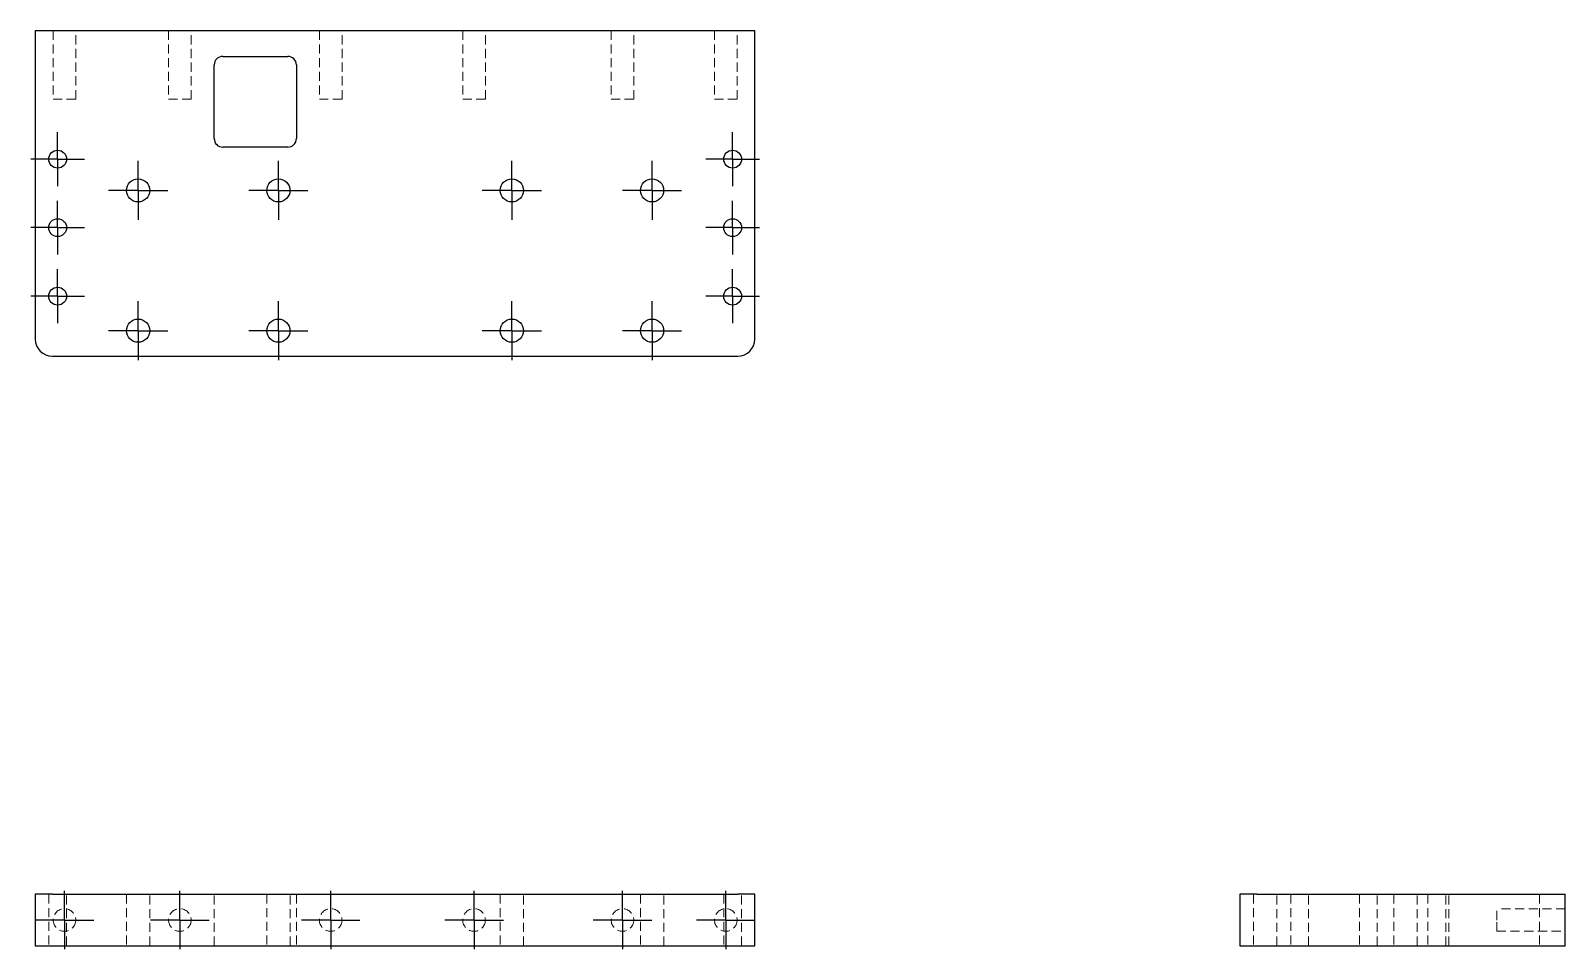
# Model space of a CAD drawing. Header units: millimetres. Extents: x 32 to 246, y 53 to 181.
import ezdxf

# ---------------------------------------------------------------- set-up
doc = ezdxf.new("R2010")
doc.units = ezdxf.units.MM
doc.linetypes.add('HIDDEN', pattern=[1.905, 1.27, -0.635])
doc.layers.add('10', color=7, linetype='Continuous')

# ---------------------------------------------------------------- blocks, each defined once
blk = doc.blocks.new('SW_CENTERMARKSYMBOL_0')
at = {"layer": '10', "color": 0}
for p, q in [((0, 2.5), (0, 4.07)), ((0, 0), (0, 2.5)), ((-2.5, 0), (-4.07, 0)), ((0, 0), (-2.5, 0)), ((0, 0), (0, -2.5)), ((0, 0), (2.5, 0)), ((2.5, 0), (4.07, 0)), ((0, -2.5), (0, -4.07))]:
    blk.add_line(p, q, dxfattribs=at)
blk = doc.blocks.new('SW_CENTERMARKSYMBOL_1')
at = {"layer": '10', "color": 0}
for p, q in [((0, 2.5), (0, 4.07)), ((0, 0), (0, 2.5)), ((-2.5, 0), (-4.07, 0)), ((0, 0), (-2.5, 0)), ((0, 0), (0, -2.5)), ((0, 0), (2.5, 0)), ((2.5, 0), (4.07, 0)), ((0, -2.5), (0, -4.07))]:
    blk.add_line(p, q, dxfattribs=at)
blk = doc.blocks.new('SW_CENTERMARKSYMBOL_2')
at = {"layer": '10', "color": 0}
for p, q in [((0, 2.5), (0, 4.07)), ((0, 0), (0, 2.5)), ((-2.5, 0), (-4.07, 0)), ((0, 0), (-2.5, 0)), ((0, 0), (0, -2.5)), ((0, 0), (2.5, 0)), ((2.5, 0), (4.07, 0)), ((0, -2.5), (0, -4.07))]:
    blk.add_line(p, q, dxfattribs=at)
blk = doc.blocks.new('SW_CENTERMARKSYMBOL_3')
at = {"layer": '10', "color": 0}
for p, q in [((0, 2.5), (0, 4.07)), ((0, 0), (0, 2.5)), ((-2.5, 0), (-4.07, 0)), ((0, 0), (-2.5, 0)), ((0, 0), (0, -2.5)), ((0, 0), (2.5, 0)), ((2.5, 0), (4.07, 0)), ((0, -2.5), (0, -4.07))]:
    blk.add_line(p, q, dxfattribs=at)
blk = doc.blocks.new('SW_CENTERMARKSYMBOL_4')
at = {"layer": '10', "color": 0}
for p, q in [((0, 2.5), (0, 4.07)), ((0, 0), (0, 2.5)), ((-2.5, 0), (-4.07, 0)), ((0, 0), (-2.5, 0)), ((0, 0), (0, -2.5)), ((0, 0), (2.5, 0)), ((2.5, 0), (4.07, 0)), ((0, -2.5), (0, -4.07))]:
    blk.add_line(p, q, dxfattribs=at)
blk = doc.blocks.new('SW_CENTERMARKSYMBOL_5')
at = {"layer": '10', "color": 0}
for p, q in [((0, 2.5), (0, 4.07)), ((0, 0), (0, 2.5)), ((-2.5, 0), (-4.07, 0)), ((0, 0), (-2.5, 0)), ((0, 0), (0, -2.5)), ((0, 0), (2.5, 0)), ((2.5, 0), (4.07, 0)), ((0, -2.5), (0, -4.07))]:
    blk.add_line(p, q, dxfattribs=at)
blk = doc.blocks.new('SW_CENTERMARKSYMBOL_6')
at = {"layer": '10', "color": 0}
for p, q in [((0, 2.5), (0, 4.11)), ((0, 0), (0, 2.5)), ((-2.5, 0), (-4.11, 0)), ((0, 0), (-2.5, 0)), ((0, 0), (0, -2.5)), ((0, 0), (2.5, 0)), ((2.5, 0), (4.11, 0)), ((0, -2.5), (0, -4.11))]:
    blk.add_line(p, q, dxfattribs=at)
blk = doc.blocks.new('SW_CENTERMARKSYMBOL_7')
at = {"layer": '10', "color": 0}
for p, q in [((0, 2.5), (0, 4.11)), ((0, 0), (0, 2.5)), ((-2.5, 0), (-4.11, 0)), ((0, 0), (-2.5, 0)), ((0, 0), (0, -2.5)), ((0, 0), (2.5, 0)), ((2.5, 0), (4.11, 0)), ((0, -2.5), (0, -4.11))]:
    blk.add_line(p, q, dxfattribs=at)
blk = doc.blocks.new('SW_CENTERMARKSYMBOL_8')
at = {"layer": '10', "color": 0}
for p, q in [((0, 2.5), (0, 3.74)), ((0, 0), (0, 2.5)), ((-2.5, 0), (-3.74, 0)), ((0, 0), (-2.5, 0)), ((0, 0), (0, -2.5)), ((0, 0), (2.5, 0)), ((2.5, 0), (3.74, 0)), ((0, -2.5), (0, -3.74))]:
    blk.add_line(p, q, dxfattribs=at)
blk = doc.blocks.new('SW_CENTERMARKSYMBOL_9')
at = {"layer": '10', "color": 0}
for p, q in [((0, 2.5), (0, 3.74)), ((0, 0), (0, 2.5)), ((-2.5, 0), (-3.74, 0)), ((0, 0), (-2.5, 0)), ((0, 0), (0, -2.5)), ((0, 0), (2.5, 0)), ((2.5, 0), (3.74, 0)), ((0, -2.5), (0, -3.74))]:
    blk.add_line(p, q, dxfattribs=at)
blk = doc.blocks.new('SW_CENTERMARKSYMBOL_10')
at = {"layer": '10', "color": 0}
for p, q in [((0, 2.5), (0, 3.74)), ((0, 0), (0, 2.5)), ((-2.5, 0), (-3.74, 0)), ((0, 0), (-2.5, 0)), ((0, 0), (0, -2.5)), ((0, 0), (2.5, 0)), ((2.5, 0), (3.74, 0)), ((0, -2.5), (0, -3.74))]:
    blk.add_line(p, q, dxfattribs=at)
blk = doc.blocks.new('SW_CENTERMARKSYMBOL_11')
at = {"layer": '10', "color": 0}
for p, q in [((0, 2.5), (0, 4.11)), ((0, 0), (0, 2.5)), ((-2.5, 0), (-4.11, 0)), ((0, 0), (-2.5, 0)), ((0, 0), (0, -2.5)), ((0, 0), (2.5, 0)), ((2.5, 0), (4.11, 0)), ((0, -2.5), (0, -4.11))]:
    blk.add_line(p, q, dxfattribs=at)
blk = doc.blocks.new('SW_CENTERMARKSYMBOL_12')
at = {"layer": '10', "color": 0}
for p, q in [((0, 2.5), (0, 4.11)), ((0, 0), (0, 2.5)), ((-2.5, 0), (-4.11, 0)), ((0, 0), (-2.5, 0)), ((0, 0), (0, -2.5)), ((0, 0), (2.5, 0)), ((2.5, 0), (4.11, 0)), ((0, -2.5), (0, -4.11))]:
    blk.add_line(p, q, dxfattribs=at)
blk = doc.blocks.new('SW_CENTERMARKSYMBOL_13')
at = {"layer": '10', "color": 0}
for p, q in [((0, 2.5), (0, 4.11)), ((0, 0), (0, 2.5)), ((-2.5, 0), (-4.11, 0)), ((0, 0), (-2.5, 0)), ((0, 0), (0, -2.5)), ((0, 0), (2.5, 0)), ((2.5, 0), (4.11, 0)), ((0, -2.5), (0, -4.11))]:
    blk.add_line(p, q, dxfattribs=at)
blk = doc.blocks.new('SW_CENTERMARKSYMBOL_14')
at = {"layer": '10', "color": 0}
for p, q in [((0, 2.5), (0, 3.74)), ((0, 0), (0, 2.5)), ((-2.5, 0), (-3.74, 0)), ((0, 0), (-2.5, 0)), ((0, 0), (0, -2.5)), ((0, 0), (2.5, 0)), ((2.5, 0), (3.74, 0)), ((0, -2.5), (0, -3.74))]:
    blk.add_line(p, q, dxfattribs=at)
blk = doc.blocks.new('SW_CENTERMARKSYMBOL_15')
at = {"layer": '10', "color": 0}
for p, q in [((0, 2.5), (0, 4.11)), ((0, 0), (0, 2.5)), ((-2.5, 0), (-4.11, 0)), ((0, 0), (-2.5, 0)), ((0, 0), (0, -2.5)), ((0, 0), (2.5, 0)), ((2.5, 0), (4.11, 0)), ((0, -2.5), (0, -4.11))]:
    blk.add_line(p, q, dxfattribs=at)
blk = doc.blocks.new('SW_CENTERMARKSYMBOL_16')
at = {"layer": '10', "color": 0}
for p, q in [((0, 2.5), (0, 3.74)), ((0, 0), (0, 2.5)), ((-2.5, 0), (-3.74, 0)), ((0, 0), (-2.5, 0)), ((0, 0), (0, -2.5)), ((0, 0), (2.5, 0)), ((2.5, 0), (3.74, 0)), ((0, -2.5), (0, -3.74))]:
    blk.add_line(p, q, dxfattribs=at)
blk = doc.blocks.new('SW_CENTERMARKSYMBOL_17')
at = {"layer": '10', "color": 0}
for p, q in [((0, 2.5), (0, 4.11)), ((0, 0), (0, 2.5)), ((-2.5, 0), (-4.11, 0)), ((0, 0), (-2.5, 0)), ((0, 0), (0, -2.5)), ((0, 0), (2.5, 0)), ((2.5, 0), (4.11, 0)), ((0, -2.5), (0, -4.11))]:
    blk.add_line(p, q, dxfattribs=at)
blk = doc.blocks.new('SW_CENTERMARKSYMBOL_18')
at = {"layer": '10', "color": 0}
for p, q in [((0, 2.5), (0, 3.74)), ((0, 0), (0, 2.5)), ((-2.5, 0), (-3.74, 0)), ((0, 0), (-2.5, 0)), ((0, 0), (0, -2.5)), ((0, 0), (2.5, 0)), ((2.5, 0), (3.74, 0)), ((0, -2.5), (0, -3.74))]:
    blk.add_line(p, q, dxfattribs=at)
blk = doc.blocks.new('SW_CENTERMARKSYMBOL_19')
at = {"layer": '10', "color": 0}
for p, q in [((0, 2.5), (0, 4.11)), ((0, 0), (0, 2.5)), ((-2.5, 0), (-4.11, 0)), ((0, 0), (-2.5, 0)), ((0, 0), (0, -2.5)), ((0, 0), (2.5, 0)), ((2.5, 0), (4.11, 0)), ((0, -2.5), (0, -4.11))]:
    blk.add_line(p, q, dxfattribs=at)

msp = doc.modelspace()

# ---------------------------------------------------------------- linework, layer by layer
at = {"color": 7, "linetype": 'Continuous', "lineweight": 25}
for p, q in [((133, 180.62), (33, 180.62)), ((33, 180.62), (33, 137.76)), ((133, 137.76), (133, 180.62)), ((59.05, 177.05), (68.09, 177.05)), ((57.86, 165.62), (57.86, 175.86)), ((69.28, 175.86), (69.28, 165.62)), ((68.09, 164.43), (59.05, 164.43)), ((35.38, 135.38), (130.62, 135.38)), ((33, 60.57), (33, 53.43)), ((35.38, 60.57), (33, 60.57)), ((35.38, 60.57), (130.62, 60.57)), ((133, 60.57), (130.62, 60.57)), ((133, 53.43), (133, 60.57)), ((200.38, 60.57), (200.38, 53.43)), ((202.76, 60.57), (200.38, 60.57)), ((202.76, 60.57), (245.62, 60.57)), ((245.62, 53.43), (245.62, 60.57)), ((33, 53.43), (35.38, 53.43)), ((35.38, 53.43), (130.62, 53.43)), ((130.62, 53.43), (133, 53.43)), ((200.38, 53.43), (202.76, 53.43)), ((202.76, 53.43), (245.62, 53.43))]:
    msp.add_line(p, q, dxfattribs=at)
at = {"color": 7, "linetype": 'HIDDEN', "lineweight": 18}
for p, q in [((35.47, 180.62), (35.47, 171.1)), ((38.62, 171.1), (38.62, 180.62)), ((51.52, 180.62), (51.52, 171.1)), ((54.67, 171.1), (54.67, 180.62)), ((72.47, 180.62), (72.47, 171.1)), ((75.62, 171.1), (75.62, 180.62)), ((92.4, 180.62), (92.4, 171.1)), ((95.55, 171.1), (95.55, 180.62)), ((113.02, 180.62), (113.02, 171.1)), ((116.17, 171.1), (116.17, 180.62)), ((127.38, 180.62), (127.38, 171.1)), ((130.53, 171.1), (130.53, 180.62)), ((38.62, 171.1), (35.47, 171.1)), ((54.67, 171.1), (51.52, 171.1)), ((75.62, 171.1), (72.47, 171.1)), ((95.55, 171.1), (92.4, 171.1)), ((116.17, 171.1), (113.02, 171.1)), ((130.53, 171.1), (127.38, 171.1)), ((34.86, 60.57), (34.86, 53.43)), ((37.33, 53.43), (37.33, 60.57)), ((45.67, 60.57), (45.67, 53.43)), ((48.9, 53.43), (48.9, 60.57)), ((57.86, 53.43), (57.86, 60.57)), ((65.17, 60.57), (65.17, 53.43)), ((68.4, 53.43), (68.4, 60.57)), ((69.28, 60.57), (69.28, 53.43)), ((97.6, 60.57), (97.6, 53.43)), ((100.83, 53.43), (100.83, 60.57)), ((117.1, 60.57), (117.1, 53.43)), ((120.33, 53.43), (120.33, 60.57)), ((128.67, 60.57), (128.67, 53.43)), ((131.14, 53.43), (131.14, 60.57)), ((202.31, 60.57), (202.31, 53.43)), ((205.53, 53.43), (205.53, 60.57)), ((207.48, 60.57), (207.48, 53.43)), ((209.95, 53.43), (209.95, 60.57)), ((217, 60.57), (217, 53.43)), ((219.48, 53.43), (219.48, 60.57)), ((221.81, 60.57), (221.81, 53.43)), ((225.03, 53.43), (225.03, 60.57)), ((226.52, 60.57), (226.52, 53.43)), ((229, 53.43), (229, 60.57)), ((229.43, 53.43), (229.43, 60.57)), ((242.05, 60.57), (242.05, 53.43)), ((236.1, 57), (236.1, 58.57)), ((245.62, 58.57), (236.1, 58.57)), ((236.1, 55.43), (236.1, 57)), ((236.1, 55.43), (245.62, 55.43))]:
    msp.add_line(p, q, dxfattribs=at)
at = {"color": 7, "linetype": 'Continuous', "lineweight": 25}
for centre, radius in [((36.1, 162.76), 1.24), ((129.9, 162.76), 1.24), ((47.29, 158.42), 1.61), ((66.78, 158.42), 1.61), ((99.22, 158.42), 1.61), ((118.71, 158.42), 1.61), ((36.1, 153.24), 1.24), ((129.9, 153.24), 1.24), ((36.1, 143.71), 1.24), ((129.9, 143.71), 1.24), ((47.29, 138.92), 1.61), ((66.78, 138.92), 1.61), ((99.22, 138.92), 1.61), ((118.71, 138.92), 1.61)]:
    msp.add_circle(centre, radius, dxfattribs=at)
at = {"color": 7, "linetype": 'HIDDEN', "lineweight": 18}
for centre in [(37.05, 57), (53.09, 57), (74.05, 57), (93.97, 57), (114.59, 57), (128.95, 57)]:
    msp.add_circle(centre, 1.57, dxfattribs=at)
at = {"color": 7, "linetype": 'Continuous', "lineweight": 25}
for centre, radius, start, end in [((59.05, 175.86), 1.19, 90, 180), ((68.09, 175.86), 1.19, 0, 90), ((59.05, 165.62), 1.19, 180, 270), ((68.09, 165.62), 1.19, 270, 0), ((35.38, 137.76), 2.38, 180, 270), ((130.62, 137.76), 2.38, 270, 0)]:
    msp.add_arc(centre, radius, start, end, dxfattribs=at)

# ---------------------------------------------------------------- block references
at = {"layer": '10'}
for name, p in [('SW_CENTERMARKSYMBOL_8', (36.1, 162.76)), ('SW_CENTERMARKSYMBOL_14', (129.9, 162.76)), ('SW_CENTERMARKSYMBOL_7', (47.29, 158.42)), ('SW_CENTERMARKSYMBOL_17', (66.78, 158.42)), ('SW_CENTERMARKSYMBOL_15', (99.22, 158.42)), ('SW_CENTERMARKSYMBOL_13', (118.71, 158.42)), ('SW_CENTERMARKSYMBOL_18', (36.1, 153.24)), ('SW_CENTERMARKSYMBOL_10', (129.9, 153.24)), ('SW_CENTERMARKSYMBOL_16', (36.1, 143.71)), ('SW_CENTERMARKSYMBOL_9', (129.9, 143.71)), ('SW_CENTERMARKSYMBOL_19', (47.29, 138.92)), ('SW_CENTERMARKSYMBOL_6', (66.78, 138.92)), ('SW_CENTERMARKSYMBOL_11', (99.22, 138.92)), ('SW_CENTERMARKSYMBOL_12', (118.71, 138.92)), ('SW_CENTERMARKSYMBOL_0', (37.05, 57)), ('SW_CENTERMARKSYMBOL_3', (53.09, 57)), ('SW_CENTERMARKSYMBOL_5', (74.05, 57)), ('SW_CENTERMARKSYMBOL_2', (93.97, 57)), ('SW_CENTERMARKSYMBOL_1', (114.59, 57)), ('SW_CENTERMARKSYMBOL_4', (128.95, 57))]:
    msp.add_blockref(name, p, dxfattribs=at)

doc.saveas('drawing.dxf')
